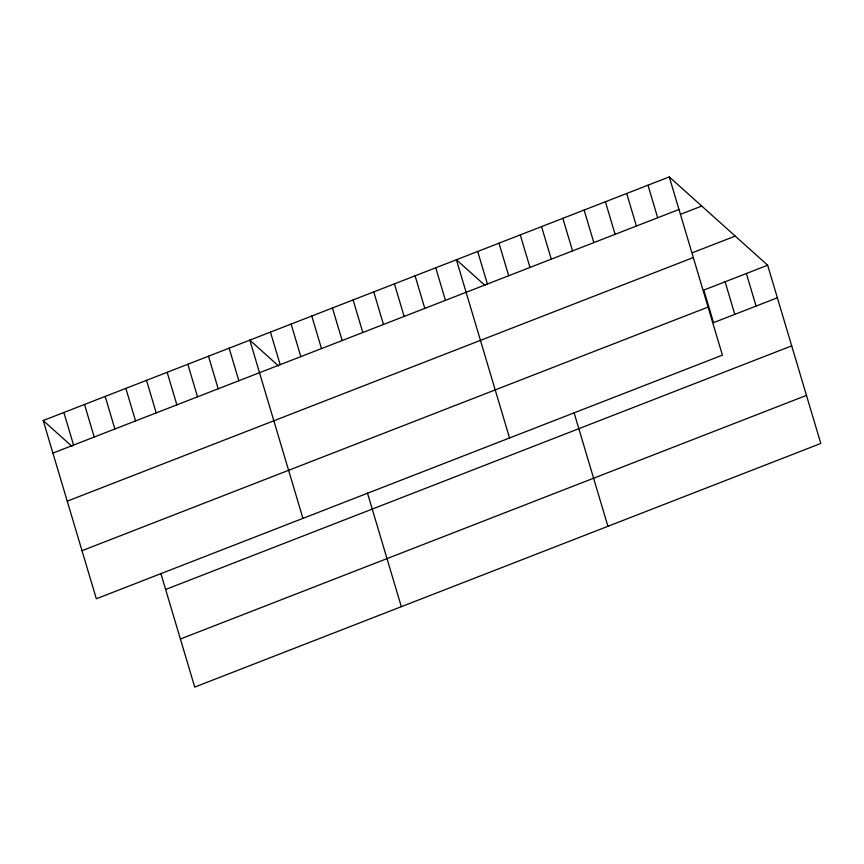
<?xml version="1.0" encoding="UTF-8"?>
<svg xmlns="http://www.w3.org/2000/svg" width="864" height="864" viewBox="0 0 864 864"><rect width="100%" height="100%" fill="white"/><g stroke="black" fill="none" stroke-linecap="round" stroke-linejoin="round"><path stroke-width="1.3" d="M669.276 176.915L722.401 355.147L96.336 598.774L43.2 420.541L669.276 176.915L767.664 265.226L820.8 443.459L194.724 687.085L160.855 573.458M52.909 453.103L678.974 209.477M680.454 214.337L701.741 206.064M692.626 252.655L735.199 236.088M67.241 501.174L693.306 257.548M767.664 265.226L703.804 290.077L713.513 322.639L777.373 297.788M82.004 550.703L708.07 307.076M165.629 589.486L791.705 345.859M180.403 639.014L806.468 395.388M485.168 285.563L456.408 259.751L509.544 437.983M278.564 365.958L249.804 340.146L302.94 518.378M43.2 420.541L71.96 446.353M746.377 273.51L756.086 306.072M725.09 281.794L734.8 314.356M647.989 185.198L657.688 217.76M626.702 193.482L636.401 226.044M605.416 201.766L615.114 234.328M584.129 210.049L593.827 242.611M562.842 218.333L572.551 250.895M541.555 226.616L551.264 259.178M574.063 412.668L607.932 526.295M520.268 234.9L529.978 267.462M498.982 243.184L508.691 275.746M477.695 251.467L487.404 284.029M435.748 267.786L445.457 300.348M415.087 275.832L424.796 308.394M394.427 283.867L404.136 316.429M373.766 291.902L383.476 324.464M353.106 299.948L362.815 332.51M332.446 307.984L342.155 340.546M367.459 493.063L401.328 606.69M311.785 316.03L321.494 348.592M291.125 324.065L300.834 356.627M270.464 332.111L280.174 364.662M229.144 348.181L238.853 380.743M208.483 356.227L218.192 388.789M187.823 364.262L197.532 396.824M167.162 372.308L176.872 404.87M146.502 380.344L156.211 412.906M125.842 388.379L135.551 420.941M105.181 396.425L114.89 428.987M84.521 404.46L94.23 437.022M63.86 412.506L73.57 445.068"/></g></svg>
